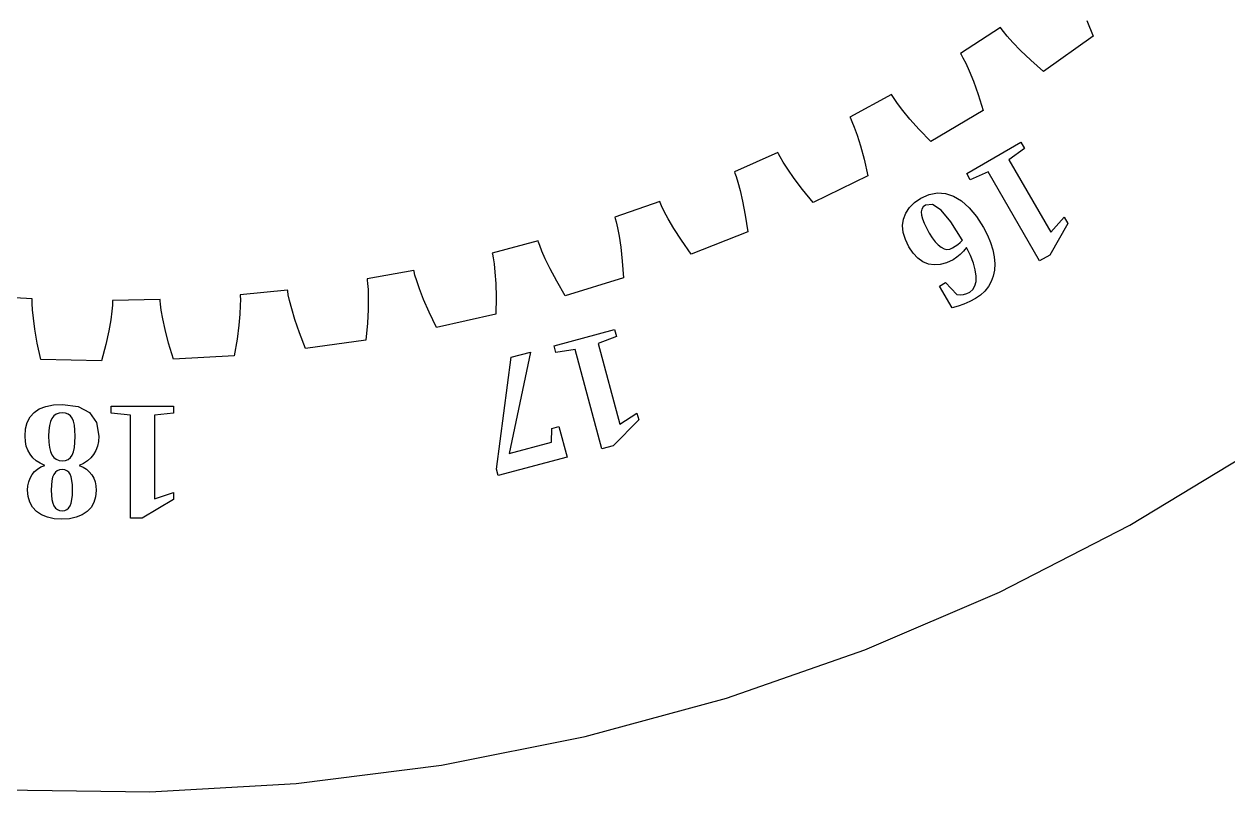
# Model space of a CAD drawing. Header units: metres. Extents: x -322 to 194, y -258 to 258.
# Drawn here: x -73.9 to 73.9, y -257.6 to -163.3 of the extents above; entities that cross this region are included whole.
import ezdxf

# ---------------------------------------------------------------- set-up
doc = ezdxf.new("R2010")
doc.units = ezdxf.units.M

msp = doc.modelspace()

# ---------------------------------------------------------------- linework, layer by layer
for p, q in [((45.977, -163.758), (41.0897, -166.936)), ((46.0619, -163.877), (45.977, -163.758)), ((46.3295, -164.228), (46.0619, -163.877)), ((56.5621, -162.888), (57.3404, -164.81)), ((46.8013, -164.801), (46.3295, -164.228)), ((47.5006, -165.585), (46.8013, -164.801)), ((57.3404, -164.81), (51.2448, -169.128)), ((41.0897, -166.936), (41.1646, -167.062)), ((48.4537, -166.573), (47.5006, -165.585)), ((49.6904, -167.757), (48.4537, -166.573)), ((41.1646, -167.062), (41.3769, -167.449)), ((41.3769, -167.449), (41.7088, -168.112)), ((41.7088, -168.112), (42.1422, -169.07)), ((51.2448, -169.128), (49.6904, -167.757)), ((42.1422, -169.07), (42.6589, -170.342)), ((42.6589, -170.342), (43.2395, -171.952)), ((32.6188, -171.978), (27.4944, -174.758)), ((32.6939, -172.104), (32.6188, -171.978)), ((32.9328, -172.475), (32.6939, -172.104)), ((33.3576, -173.083), (32.9328, -172.475)), ((43.2395, -171.952), (43.8626, -173.929)), ((33.9923, -173.92), (33.3576, -173.083)), ((34.8639, -174.981), (33.9923, -173.92)), ((43.8626, -173.929), (37.4433, -177.75)), ((27.4944, -174.758), (27.559, -174.889)), ((27.559, -174.889), (27.74, -175.292)), ((27.74, -175.292), (28.0181, -175.98)), ((36.0027, -176.259), (34.8639, -174.981)), ((28.0181, -175.98), (28.3741, -176.968)), ((28.3741, -176.968), (28.7881, -178.277)), ((37.4433, -177.75), (36.0027, -176.259)), ((28.7881, -178.277), (29.2388, -179.929)), ((41.8377, -181.675), (48.4897, -177.834)), ((48.9277, -178.593), (47.0038, -179.986)), ((48.4897, -177.834), (48.9277, -178.593)), ((18.6497, -179.11), (13.3206, -181.475)), ((18.7145, -179.242), (18.6497, -179.11)), ((18.9232, -179.631), (18.7145, -179.242)), ((19.2984, -180.271), (18.9232, -179.631)), ((29.2388, -179.929), (29.703, -181.949)), ((47.0038, -179.986), (52.1433, -188.888)), ((13.3206, -181.475), (13.3746, -181.611)), ((13.3746, -181.611), (13.523, -182.027)), ((19.8646, -181.156), (19.2984, -180.271)), ((20.6491, -182.283), (19.8646, -181.156)), ((42.2757, -182.433), (41.8377, -181.675)), ((44.4542, -181.458), (42.2757, -182.433)), ((50.7737, -192.404), (44.4542, -181.458)), ((13.523, -182.027), (13.7456, -182.734)), ((13.7456, -182.734), (14.0219, -183.748)), ((21.6827, -183.647), (20.6491, -182.283)), ((29.703, -181.949), (23.0003, -185.248)), ((14.0219, -183.748), (14.3306, -185.086)), ((23.0003, -185.248), (21.6827, -183.647)), ((36.2227, -184.695), (37.2337, -184.24)), ((37.2337, -184.24), (38.2375, -184.046)), ((38.2375, -184.046), (39.2341, -184.114)), ((39.2341, -184.114), (40.2236, -184.443)), ((40.2236, -184.443), (41.1922, -185.028)), ((4.15811, -185.111), (-1.34196, -187.044)), ((4.21228, -185.247), (4.15811, -185.111)), ((4.3894, -185.651), (4.21228, -185.247)), ((4.71252, -186.319), (4.3894, -185.651)), ((14.3306, -185.086), (14.6487, -186.768)), ((34.3418, -186.526), (34.7955, -185.85)), ((34.7955, -185.85), (35.4225, -185.24)), ((35.4225, -185.24), (36.2227, -184.695)), ((36.3282, -186.054), (36.2562, -186.387)), ((36.5001, -185.781), (36.3282, -186.054)), ((36.7719, -185.566), (36.5001, -185.781)), ((37.6405, -185.492), (36.7719, -185.566)), ((38.6841, -186.172), (37.6405, -185.492)), ((41.1922, -185.028), (42.1256, -185.865)), ((42.1256, -185.865), (43.0238, -186.953)), ((-1.34196, -187.044), (-1.29898, -187.184)), ((-1.29898, -187.184), (-1.18413, -187.61)), ((-1.18413, -187.61), (-1.01845, -188.333)), ((5.20659, -187.246), (4.71252, -186.319)), ((5.89917, -188.432), (5.20659, -187.246)), ((14.6487, -186.768), (14.9509, -188.819)), ((33.9585, -188.061), (34.0613, -187.267)), ((34.0613, -187.267), (34.3418, -186.526)), ((36.2562, -186.387), (36.2841, -186.777)), ((36.2841, -186.777), (36.4024, -187.232)), ((36.4024, -187.232), (36.6019, -187.757)), ((39.9026, -187.606), (38.6841, -186.172)), ((41.2961, -189.794), (39.9026, -187.606)), ((43.0238, -186.953), (43.8869, -188.292)), ((52.1433, -188.888), (53.793, -187.04)), ((53.793, -187.04), (54.226, -187.79)), ((-1.01845, -188.333), (-0.82355, -189.366)), ((6.82108, -189.874), (5.89917, -188.432)), ((14.9509, -188.819), (8.00735, -191.574)), ((34.0387, -188.894), (33.9585, -188.061)), ((34.3019, -189.767), (34.0387, -188.894)), ((36.6019, -187.757), (36.8828, -188.35)), ((36.8828, -188.35), (37.2449, -189.013)), ((37.2449, -189.013), (37.6052, -189.588)), ((43.8869, -188.292), (44.3826, -189.232)), ((54.226, -187.79), (52.026, -191.681)), ((-10.7644, -189.941), (-16.4007, -191.431)), ((-10.7212, -190.081), (-10.7644, -189.941)), ((-10.5768, -190.498), (-10.7212, -190.081)), ((-10.3078, -191.189), (-10.5768, -190.498)), ((-0.82355, -189.366), (-0.6221, -190.724)), ((8.00735, -191.574), (6.82108, -189.874)), ((34.7481, -190.679), (34.3019, -189.767)), ((37.6052, -189.588), (37.9672, -190.065)), ((37.9672, -190.065), (38.3308, -190.446)), ((38.3308, -190.446), (38.6961, -190.731)), ((40.4272, -190.609), (40.7366, -190.38)), ((40.7366, -190.38), (41.0348, -190.123)), ((41.0348, -190.123), (41.3217, -189.838)), ((41.3217, -189.838), (41.2961, -189.794)), ((44.3826, -189.232), (44.7695, -190.149)), ((44.7695, -190.149), (45.0478, -191.041)), ((-16.4007, -191.431), (-16.369, -191.574)), ((-16.369, -191.574), (-16.2884, -192.008)), ((-16.2884, -192.008), (-16.1807, -192.742)), ((-9.88892, -192.153), (-10.3078, -191.189)), ((-0.6221, -190.724), (-0.43864, -192.426)), ((35.2661, -191.449), (34.7481, -190.679)), ((35.8366, -192.057), (35.2661, -191.449)), ((36.4594, -192.502), (35.8366, -192.057)), ((38.6961, -190.731), (39.0585, -190.913)), ((39.0585, -190.913), (39.4143, -190.987)), ((39.4143, -190.987), (39.7636, -190.953)), ((39.7636, -190.953), (40.1063, -190.811)), ((40.1063, -190.811), (40.4272, -190.609)), ((40.6103, -191.956), (40.1522, -192.255)), ((41.0406, -191.604), (40.6103, -191.956)), ((41.4432, -191.198), (41.0406, -191.604)), ((41.818, -190.74), (41.4432, -191.198)), ((42.2937, -191.742), (41.818, -190.74)), ((42.6478, -192.663), (42.2937, -191.742)), ((45.0478, -191.041), (45.2174, -191.91)), ((45.2174, -191.91), (45.2804, -192.742)), ((52.026, -191.681), (50.7737, -192.404)), ((-16.1807, -192.742), (-16.0684, -193.787)), ((-9.29271, -193.39), (-9.88892, -192.153)), ((-8.48833, -194.901), (-9.29271, -193.39)), ((-0.43864, -192.426), (-0.30039, -194.494)), ((37.1348, -192.785), (36.4594, -192.502)), ((37.8492, -192.903), (37.1348, -192.785)), ((38.5903, -192.854), (37.8492, -192.903)), ((39.3579, -192.638), (38.5903, -192.854)), ((40.1522, -192.255), (39.3579, -192.638)), ((42.8803, -193.506), (42.6478, -192.663)), ((42.9912, -194.268), (42.8803, -193.506)), ((45.2388, -193.524), (45.0926, -194.255)), ((45.2804, -192.742), (45.2388, -193.524)), ((-26.0235, -193.57), (-31.7604, -194.608)), ((-31.7604, -194.608), (-31.7402, -194.753)), ((-31.7402, -194.753), (-31.6943, -195.192)), ((-25.9916, -193.713), (-26.0235, -193.57)), ((-25.8808, -194.14), (-25.9916, -193.713)), ((-25.6675, -194.851), (-25.8808, -194.14)), ((-25.3266, -195.845), (-25.6675, -194.851)), ((-16.0684, -193.787), (-15.9755, -195.156)), ((-7.44086, -196.69), (-8.48833, -194.901)), ((-0.30039, -194.494), (-7.44086, -196.69)), ((42.8451, -195.48), (42.9795, -194.933)), ((42.9795, -194.933), (42.9912, -194.268)), ((44.8418, -194.938), (44.4936, -195.561)), ((45.0926, -194.255), (44.8418, -194.938)), ((-41.5227, -195.975), (-47.3239, -196.554)), ((-41.5023, -196.12), (-41.5227, -195.975)), ((-41.4258, -196.555), (-41.5023, -196.12)), ((-31.6943, -195.192), (-31.6452, -195.932)), ((-31.6452, -195.932), (-31.6163, -196.982)), ((-24.8305, -197.125), (-25.3266, -195.845)), ((-15.9755, -195.156), (-15.9279, -196.868)), ((38.4756, -195.485), (39.2438, -195.041)), ((40.0291, -198.176), (38.4756, -195.485)), ((39.2438, -195.041), (40.6111, -196.534)), ((41.4472, -196.51), (41.8371, -196.4)), ((41.8371, -196.4), (42.208, -196.224)), ((42.208, -196.224), (42.5879, -195.91)), ((42.5879, -195.91), (42.8451, -195.48)), ((44.0546, -196.116), (43.5248, -196.603)), ((44.4936, -195.561), (44.0546, -196.116)), ((-72.8486, -197.061), (-78.6682, -196.714)), ((-72.8514, -197.208), (-72.8486, -197.061)), ((-72.8447, -197.649), (-72.8514, -197.208)), ((-72.8053, -198.39), (-72.8447, -197.649)), ((-63.0201, -197.845), (-63.0889, -198.583)), ((-62.9959, -197.404), (-63.0201, -197.845)), ((-62.9929, -197.257), (-62.9959, -197.404)), ((-57.164, -197.141), (-62.9929, -197.257)), ((-57.1552, -197.288), (-57.164, -197.141)), ((-57.1135, -197.727), (-57.1552, -197.288)), ((-57.0154, -198.463), (-57.1135, -197.727)), ((-47.3143, -197.883), (-47.369, -198.933)), ((-47.3239, -196.554), (-47.3153, -196.7)), ((-47.3153, -196.7), (-47.3044, -197.142)), ((-47.3044, -197.142), (-47.3143, -197.883)), ((-41.2696, -197.28), (-41.4258, -196.555)), ((-41.0087, -198.298), (-41.2696, -197.28)), ((-31.6163, -196.982), (-31.6325, -198.355)), ((-24.1487, -198.695), (-24.8305, -197.125)), ((-15.9279, -196.868), (-15.9544, -198.941)), ((40.7706, -197.969), (40.0291, -198.176)), ((40.6111, -196.534), (41.0386, -196.555)), ((41.4969, -197.708), (40.7706, -197.969)), ((41.0386, -196.555), (41.4472, -196.51)), ((42.2081, -197.392), (41.4969, -197.708)), ((42.9042, -197.022), (42.2081, -197.392)), ((43.5248, -196.603), (42.9042, -197.022)), ((-72.709, -199.436), (-72.8053, -198.39)), ((-72.5295, -200.798), (-72.709, -199.436)), ((-63.0889, -198.583), (-63.2268, -199.625)), ((-56.8362, -199.498), (-57.0154, -198.463)), ((-47.369, -198.933), (-47.4942, -200.3)), ((-40.6159, -199.614), (-41.0087, -198.298)), ((-31.6325, -198.355), (-31.721, -200.065)), ((-23.2467, -200.561), (-24.1487, -198.695)), ((-15.9544, -198.941), (-23.2467, -200.561)), ((-72.2382, -202.485), (-72.5295, -200.798)), ((-63.2268, -199.625), (-63.4602, -200.978)), ((-56.5492, -200.84), (-56.8362, -199.498)), ((-56.1247, -202.499), (-56.5492, -200.84)), ((-47.4942, -200.3), (-47.7182, -201.997)), ((-40.061, -201.233), (-40.6159, -199.614)), ((-31.721, -200.065), (-31.9121, -202.129)), ((-8.80562, -202.817), (-1.38634, -200.829)), ((-1.38634, -200.829), (-1.15961, -201.675)), ((-63.4602, -200.978), (-63.8184, -202.652)), ((-47.7182, -201.997), (-48.0727, -204.039)), ((-39.3101, -203.165), (-40.061, -201.233)), ((-31.9121, -202.129), (-39.3101, -203.165)), ((-1.15961, -201.675), (-3.37869, -202.523)), ((-71.8028, -204.511), (-72.2382, -202.485)), ((-63.8184, -202.652), (-64.334, -204.66)), ((-55.5297, -204.485), (-56.1247, -202.499)), ((-11.7042, -203.593), (-14.3239, -216.056)), ((-14.0562, -204.224), (-11.7042, -203.593)), ((-8.57889, -203.663), (-8.80562, -202.817)), ((-6.22238, -203.285), (-8.57889, -203.663)), ((-2.95117, -215.493), (-6.22238, -203.285)), ((-3.37869, -202.523), (-0.71829, -212.452)), ((-64.334, -204.66), (-71.8028, -204.511)), ((-48.0727, -204.039), (-55.5297, -204.485)), ((-15.8635, -217.987), (-14.0562, -204.224)), ((-73.1112, -211.562), (-72.623, -211.012)), ((-72.623, -211.012), (-71.9881, -210.582)), ((-71.9881, -210.582), (-71.1985, -210.276)), ((-71.1985, -210.276), (-70.2541, -210.092)), ((-70.2541, -210.092), (-69.155, -210.031)), ((-69.9137, -211.228), (-70.2052, -211.439)), ((-69.5637, -211.102), (-69.9137, -211.228)), ((-69.155, -211.06), (-69.5637, -211.102)), ((-69.155, -210.031), (-67.2029, -210.275)), ((-68.7708, -211.1), (-69.155, -211.06)), ((-68.4432, -211.221), (-68.7708, -211.1)), ((-68.1723, -211.422), (-68.4432, -211.221)), ((-67.2029, -210.275), (-65.8085, -211.007)), ((-65.8085, -211.007), (-64.9719, -212.227)), ((-63.1792, -211.099), (-63.1792, -210.223)), ((-63.1792, -210.223), (-55.4982, -210.223)), ((-60.8052, -211.344), (-63.1792, -211.099)), ((-55.4982, -211.099), (-57.8612, -211.344)), ((-55.4982, -210.223), (-55.4982, -211.099)), ((-0.71829, -212.452), (1.35367, -211.093)), ((1.35367, -211.093), (1.5778, -211.93)), ((-73.6692, -213.024), (-73.46, -212.233)), ((-73.46, -212.233), (-73.1112, -211.562)), ((-70.744, -212.622), (-70.8205, -213.225)), ((-70.6165, -212.125), (-70.744, -212.622)), ((-70.438, -211.735), (-70.6165, -212.125)), ((-70.2052, -211.439), (-70.438, -211.735)), ((-67.958, -211.704), (-68.1723, -211.422)), ((-67.7952, -212.085), (-67.958, -211.704)), ((-67.679, -212.584), (-67.7952, -212.085)), ((-67.6092, -213.2), (-67.679, -212.584)), ((-64.9719, -212.227), (-64.693, -213.935)), ((-60.8052, -223.982), (-60.8052, -211.344)), ((-57.8612, -211.344), (-57.8612, -221.622)), ((-9.08711, -212.966), (-8.23129, -212.737)), ((-8.23129, -212.737), (-7.22165, -216.505)), ((1.5778, -211.93), (-1.55444, -215.119)), ((-73.739, -213.935), (-73.6692, -213.024)), ((-73.7001, -214.555), (-73.739, -213.935)), ((-70.8205, -213.225), (-70.846, -213.934)), ((-70.846, -213.934), (-70.8205, -214.667)), ((-67.586, -213.934), (-67.6092, -213.2)), ((-67.6089, -214.684), (-67.586, -213.934)), ((-64.693, -213.935), (-64.7324, -214.564)), ((-9.11853, -214.661), (-9.08711, -212.966)), ((-73.5835, -215.13), (-73.7001, -214.555)), ((-73.3891, -215.659), (-73.5835, -215.13)), ((-73.117, -216.142), (-73.3891, -215.659)), ((-70.8205, -214.667), (-70.744, -215.294)), ((-70.744, -215.294), (-70.6165, -215.813)), ((-67.7924, -215.839), (-67.6777, -215.319)), ((-67.6777, -215.319), (-67.6089, -214.684)), ((-65.0479, -215.678), (-65.324, -216.162)), ((-64.8507, -215.145), (-65.0479, -215.678)), ((-64.7324, -214.564), (-64.8507, -215.145)), ((-14.3239, -216.056), (-9.11853, -214.661)), ((-1.55444, -215.119), (-2.95117, -215.493)), ((61.8609, -224.828), (77.2375, -215.501)), ((-72.7721, -216.571), (-73.117, -216.142)), ((-72.3585, -216.941), (-72.7721, -216.571)), ((-71.8761, -217.251), (-72.3585, -216.941)), ((-70.6165, -215.813), (-70.438, -216.225)), ((-70.438, -216.225), (-70.2052, -216.538)), ((-70.2052, -216.538), (-69.9137, -216.762)), ((-69.9137, -216.762), (-69.5637, -216.896)), ((-69.5637, -216.896), (-69.155, -216.94)), ((-69.155, -216.94), (-68.7667, -216.897)), ((-68.7667, -216.897), (-68.437, -216.767)), ((-68.437, -216.767), (-68.1657, -216.549)), ((-68.1657, -216.549), (-67.953, -216.245)), ((-67.953, -216.245), (-67.7924, -215.839)), ((-66.0782, -216.956), (-66.5471, -217.26)), ((-65.6705, -216.59), (-66.0782, -216.956)), ((-65.324, -216.162), (-65.6705, -216.59)), ((-7.22165, -216.505), (-15.6552, -218.765)), ((-73.1136, -219.057), (-72.873, -218.643)), ((-72.873, -218.643), (-72.57, -218.276)), ((-72.57, -218.276), (-72.211, -217.964)), ((-72.211, -217.964), (-71.796, -217.705)), ((-71.325, -217.501), (-71.8761, -217.251)), ((-71.796, -217.705), (-71.325, -217.501)), ((-70.204, -218.613), (-70.3466, -218.953)), ((-70.0174, -218.358), (-70.204, -218.613)), ((-69.7837, -218.176), (-70.0174, -218.358)), ((-69.5029, -218.067), (-69.7837, -218.176)), ((-69.175, -218.031), (-69.5029, -218.067)), ((-68.8662, -218.066), (-69.175, -218.031)), ((-68.602, -218.173), (-68.8662, -218.066)), ((-68.3822, -218.35), (-68.602, -218.173)), ((-68.207, -218.598), (-68.3822, -218.35)), ((-68.0735, -218.933), (-68.207, -218.598)), ((-66.5471, -217.26), (-67.077, -217.501)), ((-67.077, -217.501), (-66.611, -217.714)), ((-66.611, -217.714), (-66.201, -217.978)), ((-66.201, -217.978), (-65.847, -218.292)), ((-65.847, -218.292), (-65.549, -218.658)), ((-65.549, -218.658), (-65.3127, -219.071)), ((-15.6552, -218.765), (-15.8635, -217.987)), ((-73.423, -220.546), (-73.3886, -220.009)), ((-73.3886, -220.009), (-73.2855, -219.512)), ((-73.2855, -219.512), (-73.1136, -219.057)), ((-70.5096, -219.919), (-70.53, -220.546)), ((-70.4485, -219.388), (-70.5096, -219.919)), ((-70.3466, -218.953), (-70.4485, -219.388)), ((-67.9782, -219.369), (-68.0735, -218.933)), ((-67.9211, -219.907), (-67.9782, -219.369)), ((-67.902, -220.546), (-67.9211, -219.907)), ((-65.3127, -219.071), (-65.144, -219.529)), ((-65.144, -219.529), (-65.0427, -220.031)), ((-65.0427, -220.031), (-65.009, -220.577)), ((-73.3539, -221.334), (-73.423, -220.546)), ((-73.1467, -222.033), (-73.3539, -221.334)), ((-70.53, -220.546), (-70.509, -221.165)), ((-70.509, -221.165), (-70.446, -221.693)), ((-67.9795, -221.699), (-67.9214, -221.169)), ((-67.9214, -221.169), (-67.902, -220.546)), ((-65.078, -221.364), (-65.2852, -222.06)), ((-65.009, -220.577), (-65.078, -221.364)), ((-57.8612, -221.622), (-55.5082, -220.846)), ((-55.5082, -220.846), (-55.5082, -221.712)), ((-72.8014, -222.641), (-73.1467, -222.033)), ((-72.318, -223.16), (-72.8014, -222.641)), ((-70.446, -221.693), (-70.341, -222.131)), ((-70.341, -222.131), (-70.194, -222.477)), ((-70.194, -222.477), (-70.0043, -222.742)), ((-70.0043, -222.742), (-69.7712, -222.93)), ((-69.7712, -222.93), (-69.4948, -223.044)), ((-69.4948, -223.044), (-69.175, -223.081)), ((-69.175, -223.081), (-68.8703, -223.044)), ((-68.8703, -223.044), (-68.6082, -222.932)), ((-68.6082, -222.932), (-68.3888, -222.745)), ((-68.3888, -222.745), (-68.212, -222.482)), ((-68.212, -222.482), (-68.0764, -222.137)), ((-68.0764, -222.137), (-67.9795, -221.699)), ((-65.6306, -222.664), (-66.114, -223.176)), ((-65.2852, -222.06), (-65.6306, -222.664)), ((-55.5082, -221.712), (-59.3592, -223.982)), ((-71.711, -223.576), (-72.318, -223.16)), ((-70.995, -223.873), (-71.711, -223.576)), ((-70.17, -224.051), (-70.995, -223.873)), ((-69.236, -224.11), (-70.17, -224.051)), ((-68.2845, -224.052), (-69.236, -224.11)), ((-67.447, -223.877), (-68.2845, -224.052)), ((-66.7235, -223.585), (-67.447, -223.877)), ((-66.114, -223.176), (-66.7235, -223.585)), ((-59.3592, -223.982), (-60.8052, -223.982)), ((45.8711, -233.06), (61.8609, -224.828)), ((29.346, -240.157), (45.8711, -233.06)), ((12.3661, -246.083), (29.346, -240.157)), ((-4.98578, -250.811), (12.3661, -246.083)), ((-22.6252, -254.316), (-4.98578, -250.811)), ((-40.4662, -256.583), (-22.6252, -254.316)), ((-58.4219, -257.6), (-40.4662, -256.583)), ((-76.4047, -257.361), (-58.4219, -257.6))]:
    msp.add_line(p, q)

doc.saveas('drawing.dxf')
